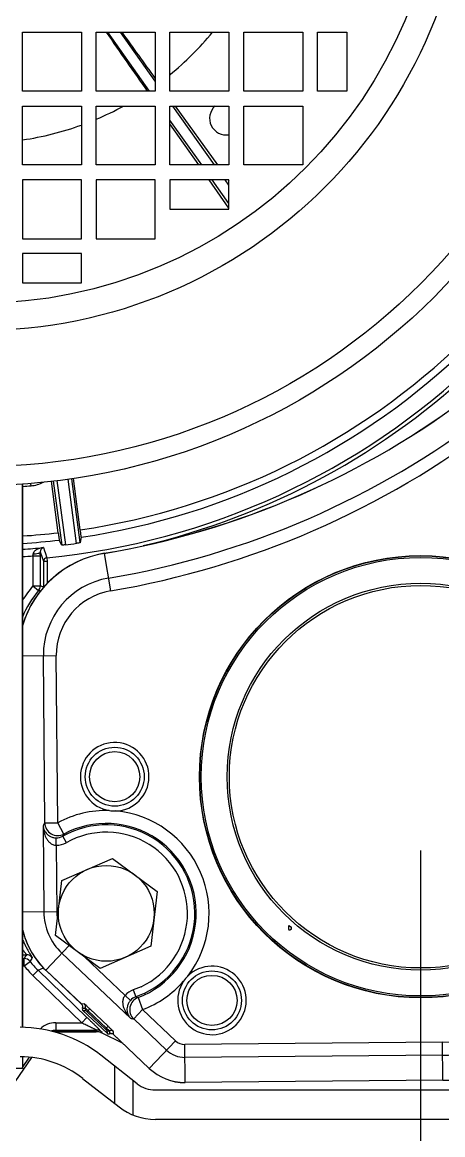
# Model space of a CAD drawing. Header units: millimetres. Extents: x -6 to 705, y -10 to 538.
# Drawn here: x 505.82 to 517.23, y 284.91 to 315.1 of the extents above; entities that cross this region are included whole.
import ezdxf

# ---------------------------------------------------------------- set-up
doc = ezdxf.new("R2010")
doc.units = ezdxf.units.MM
doc.linetypes.add('HIDDEN', pattern=[9.525, 6.35, -3.175])
for name, color, linetype in [('02___PRT_ALL_AXES', 7, 'Continuous'), ('06___PRT_ALL_SURFS', 7, 'Continuous'), ('3_ALL_AXES', 7, 'Continuous'), ('DEFAULT_2', 8, 'HIDDEN')]:
    doc.layers.add(name, color=color, linetype=linetype)
doc.layers.add('\\M+5B1EA\\M+5D7A2\\M+5B2E3', color=7, linetype='Continuous', lineweight=25)

msp = doc.modelspace()

# ---------------------------------------------------------------- linework, layer by layer
at = {"color": 0, "linetype": 'Continuous', "lineweight": -3}
for p, q in [((505.829, 313.226), (505.829, 314.826)), ((505.829, 314.826), (507.429, 314.826)), ((507.429, 314.826), (507.429, 313.226)), ((507.829, 313.226), (507.829, 314.826)), ((507.829, 314.826), (509.429, 314.826)), ((509.272, 313.226), (508.138, 314.826)), ((509.429, 313.498), (508.488, 314.826)), ((509.429, 314.826), (509.429, 313.226)), ((509.829, 313.226), (509.829, 314.826)), ((509.829, 314.826), (511.429, 314.826)), ((511.429, 314.826), (511.429, 313.226)), ((511.829, 313.226), (511.829, 314.826)), ((511.829, 314.826), (513.429, 314.826)), ((513.429, 314.826), (513.429, 313.226)), ((513.829, 313.226), (513.829, 314.826)), ((513.829, 314.826), (514.629, 314.826)), ((514.629, 314.826), (514.629, 313.226)), ((507.429, 313.226), (505.829, 313.226)), ((509.429, 313.226), (507.829, 313.226)), ((511.429, 313.226), (509.829, 313.226)), ((513.429, 313.226), (511.829, 313.226)), ((514.629, 313.226), (513.829, 313.226)), ((505.829, 311.226), (505.829, 312.826)), ((505.829, 312.826), (507.429, 312.826)), ((507.429, 312.826), (507.429, 311.226)), ((507.829, 311.226), (507.829, 312.826)), ((507.829, 312.826), (509.429, 312.826)), ((509.429, 312.826), (509.429, 311.226)), ((509.829, 311.226), (509.829, 312.826)), ((509.829, 312.826), (511.429, 312.826)), ((511.039, 311.226), (509.905, 312.826)), ((509.97, 312.826), (511.118, 311.226)), ((511.429, 312.826), (511.429, 311.226)), ((511.829, 311.226), (511.829, 312.826)), ((511.829, 312.826), (513.429, 312.826)), ((513.429, 312.826), (513.429, 311.226)), ((510.689, 311.226), (509.829, 312.439)), ((510.612, 311.226), (509.829, 312.345)), ((507.429, 311.226), (505.829, 311.226)), ((509.429, 311.226), (507.829, 311.226)), ((511.429, 311.226), (509.829, 311.226)), ((513.429, 311.226), (511.829, 311.226)), ((505.829, 310.826), (505.829, 309.226)), ((507.429, 310.826), (505.829, 310.826)), ((507.429, 309.226), (507.429, 310.826)), ((507.829, 310.826), (507.829, 309.226)), ((509.429, 310.826), (507.829, 310.826)), ((509.429, 309.226), (509.429, 310.826)), ((509.829, 310.826), (509.829, 310.026)), ((511.429, 310.826), (509.829, 310.826)), ((511.429, 310.058), (510.892, 310.826)), ((511.429, 310.181), (510.972, 310.826)), ((511.429, 310.675), (511.322, 310.826)), ((511.405, 310.826), (511.413, 310.815)), ((511.413, 310.815), (511.429, 310.792)), ((511.429, 310.026), (511.429, 310.826)), ((509.829, 310.026), (511.429, 310.026)), ((505.829, 309.226), (507.429, 309.226)), ((507.829, 309.226), (509.429, 309.226)), ((505.829, 308.826), (505.829, 308.026)), ((507.429, 308.826), (505.829, 308.826)), ((507.429, 308.026), (507.429, 308.826)), ((505.829, 308.026), (507.429, 308.026)), ((506.059, 302.52), (506.053, 302.587)), ((506.797, 301.245), (506.612, 302.645)), ((506.663, 302.651), (506.892, 300.912)), ((506.762, 302.663), (506.992, 300.919)), ((507.292, 300.959), (507.063, 302.698)), ((507.391, 300.978), (507.162, 302.711)), ((507.396, 301.324), (507.212, 302.72)), ((506.892, 300.912), (506.826, 301.048)), ((507.419, 301.126), (507.391, 300.978)), ((506.31, 300.725), (506.397, 300.471)), ((506.394, 300.843), (506.425, 300.752)), ((506.425, 300.752), (506.441, 300.707)), ((506.441, 300.707), (506.487, 300.57)), ((508.044, 300.686), (508.216, 299.669)), ((506.11, 300.619), (506.11, 299.806)), ((506.11, 300.619), (506.31, 300.619)), ((506.31, 300.647), (506.31, 300.619)), ((506.31, 300.619), (506.31, 299.806)), ((506.397, 300.471), (506.397, 299.774)), ((506.397, 300.471), (506.497, 300.471)), ((506.487, 300.57), (506.497, 300.471)), ((506.497, 300.471), (506.497, 299.866)), ((506.11, 299.806), (506.262, 299.676)), ((506.11, 299.806), (506.31, 299.806)), ((505.829, 297.904), (506.744, 297.912)), ((506.433, 293.375), (506.394, 297.909)), ((506.783, 293.379), (506.744, 297.912)), ((506.387, 293.296), (506.407, 290.959)), ((506.433, 293.375), (506.783, 293.379)), ((506.948, 293.07), (506.783, 293.379)), ((506.741, 292.765), (506.743, 292.965)), ((507.017, 292.836), (506.918, 293.01)), ((506.741, 292.765), (506.757, 290.962)), ((506.757, 290.962), (505.829, 290.954)), ((513.052, 290.484), (513.051, 290.461)), ((513.077, 290.461), (513.051, 290.461)), ((513.052, 290.484), (513.054, 290.592)), ((513.054, 290.592), (513.123, 290.543)), ((513.126, 290.485), (513.077, 290.461)), ((513.126, 290.485), (513.123, 290.544)), ((507.092, 290.047), (506.458, 289.378)), ((506.894, 289.838), (508.757, 288.071)), ((505.829, 289.795), (505.932, 289.795)), ((505.829, 289.692), (505.875, 289.692)), ((505.875, 289.492), (505.875, 289.692)), ((505.875, 289.492), (506.032, 289.616)), ((507.506, 289.741), (508.61, 288.693)), ((505.829, 289.492), (505.875, 289.492)), ((506.111, 289.231), (506.249, 289.375)), ((506.111, 289.231), (507.435, 287.952)), ((506.249, 289.375), (506.399, 289.439)), ((506.249, 289.375), (507.574, 288.096)), ((506.458, 289.378), (507.429, 288.457)), ((509.044, 288.927), (508.833, 288.84)), ((508.61, 288.693), (508.758, 288.557)), ((508.833, 288.84), (508.899, 288.651)), ((509.129, 288.746), (508.899, 288.651)), ((508.962, 288.634), (509.086, 288.306)), ((507.507, 288.459), (507.429, 288.457)), ((507.453, 288.348), (507.531, 288.35)), ((507.51, 288.457), (507.507, 288.459)), ((507.553, 288.419), (507.51, 288.457)), ((507.531, 288.35), (507.538, 288.345)), ((507.538, 288.345), (507.61, 288.277)), ((507.655, 288.324), (507.584, 288.25)), ((507.63, 288.347), (507.618, 288.358)), ((507.642, 288.335), (507.63, 288.347)), ((507.655, 288.324), (507.642, 288.335)), ((508.151, 287.853), (507.655, 288.324)), ((508.845, 288.053), (509.086, 288.306)), ((509.977, 287.461), (509.086, 288.306)), ((507.435, 287.952), (507.574, 288.096)), ((507.468, 288.282), (507.546, 288.284)), ((508.12, 287.664), (507.468, 288.282)), ((507.546, 288.284), (507.584, 288.25)), ((507.584, 288.25), (508.081, 287.778)), ((507.61, 288.277), (508.107, 287.806)), ((509.736, 287.207), (508.845, 288.053)), ((506.729, 287.952), (506.729, 287.752)), ((506.729, 287.952), (507.435, 287.952)), ((506.729, 287.752), (506.752, 287.709)), ((506.729, 287.752), (507.84, 287.752)), ((507.822, 287.709), (506.752, 287.709)), ((506.752, 287.708), (507.822, 287.708)), ((507.84, 287.752), (507.822, 287.709)), ((507.845, 287.708), (507.822, 287.709)), ((507.978, 287.696), (507.97, 287.675)), ((508.151, 287.853), (508.081, 287.778)), ((508.081, 287.778), (508.118, 287.742)), ((508.107, 287.806), (508.178, 287.737)), ((508.118, 287.742), (508.12, 287.664)), ((508.164, 287.841), (508.151, 287.853)), ((508.176, 287.829), (508.164, 287.841)), ((508.189, 287.816), (508.176, 287.829)), ((508.178, 287.737), (508.184, 287.731)), ((508.184, 287.731), (508.186, 287.652)), ((508.223, 287.784), (508.212, 287.794)), ((508.23, 287.777), (508.223, 287.784)), ((508.234, 287.773), (508.23, 287.777)), ((508.296, 287.634), (508.294, 287.712)), ((508.555, 287.386), (507.97, 287.675)), ((509.267, 286.713), (508.296, 287.634)), ((509.267, 286.713), (509.977, 287.461)), ((517.22, 287.421), (510.232, 287.36)), ((517.229, 286.39), (517.22, 287.421)), ((510.241, 286.329), (510.232, 287.36)), ((506.067, 287.009), (505.62, 286.346)), ((505.829, 286.733), (506.017, 287.012)), ((508.939, 286.297), (507.953, 287.07)), ((517.223, 287.071), (510.235, 287.01)), ((508.323, 286.78), (508.323, 285.763)), ((507.459, 286.44), (508.446, 285.667)), ((508.83, 285.444), (508.83, 286.382)), ((517.229, 286.39), (510.241, 286.329)), ((509.433, 286.126), (518.899, 286.126)), ((518.899, 285.326), (509.433, 285.326))]:
    msp.add_line(p, q, dxfattribs=at)
for centre, radius in [((504.629, 320.026), 17.5), ((504.629, 320.026), 16.986), ((504.629, 320.026), 13.298), ((504.629, 320.026), 12.555), ((516.629, 294.626), 6), ((516.629, 294.626), 5.993), ((516.629, 294.626), 5.95), ((516.629, 294.626), 5.25), ((516.629, 294.626), 5.19), ((508.329, 294.626), 0.68), ((510.968, 288.556), 0.68)]:
    msp.add_circle(centre, radius, dxfattribs=at)
for centre, radius, start, end in [((907.319, 591.842), 485.916, 214.75641, 214.98636), ((74.801, 1.575), 535.022, 35.67344, 35.83785), ((504.629, 320.026), 8.208, 309.327, 320.6858), ((504.629, 320.026), 8.208, 292.9525, 298.6443), ((504.629, 320.026), 8.208, 278.4102, 289.9472), ((504.629, 320.026), 18.905, 278.4164, 314.2179), ((504.629, 320.026), 19.105, 278.3969, 314.2179), ((504.629, 320.026), 19.545, 275.456, 313.8307), ((504.629, 320.026), 19.644, 283.153, 313.8307), ((504.261, 323.071), 22.702, 279.5922, 307.4078), ((504.261, 323.071), 23.383, 279.5922, 307.4078), ((504.261, 323.071), 23.733, 279.5922, 307.4078), ((504.629, 320.026), 17.564, 273.9177, 274.6686), ((504.629, 320.026), 18.905, 273.6394, 276.5836), ((504.629, 320.026), 19.105, 273.6017, 276.6031), ((508.51, 297.927), 2.798, 99.5922, 163.4464), ((504.629, 320.026), 19.264, 273.5715, 275.2575), ((499.932, 301.086), 6.196, 355.6799, 356.1728), ((484.37, 300.621), 21.94, 0.068, 0.271), ((504.629, 320.026), 19.252, 277.0484, 277.9516), ((504.629, 320.026), 19.464, 273.5351, 274.3644), ((508.232, 297.991), 2.792, 139.4659, 149.5706), ((506.11, 299.806), 0.2, 319.4702, 359.9957), ((500.857, 285.037), 15.743, 69.3977, 69.7343), ((508.51, 297.927), 2.117, 99.5922, 180.5), ((508.232, 297.991), 2.592, 139.4659, 158.1682), ((501.364, 287.312), 13.299, 68.1598, 68.3887), ((508.51, 297.927), 1.767, 99.5922, 180.5), ((508.329, 294.626), 0.93, 271.9514, 260.9918), ((508.1, 290.918), 2.791, 88.295, 118.1595), ((508.329, 294.628), 0.932, 261.0043, 271.9389), ((508.1, 290.918), 2.791, 322.3518, 84.6482), ((511.936, 290.111), 6.398, 149.3231, 150.1482), ((506.783, 293.379), 0.35, 180.541, 298.1192), ((508.1, 290.918), 2.403, 295.3471, 119.4648), ((508.1, 290.918), 2.441, 290.67, 118.1602), ((506.746, 293.315), 0.55, 269.5372, 299.4602), ((506.746, 293.315), 0.35, 269.5525, 299.4845), ((512.054, 290.45), 5.738, 152.8293, 153.4963), ((508.1, 290.918), 2.203, 295.3619, 119.4648), ((507.971, 290.973), 1.564, 180.5, 226.5), ((507.971, 290.973), 1.214, 180.5, 189.5401), ((507.971, 290.973), 2.198, 192.8026, 226.5), ((511.064, 286.856), 5.913, 150.1978, 151.3407), ((505.875, 289.492), 0.2, 38.2505, 89.9945), ((505.932, 289.595), 0.2, 36.6063, 89.9943), ((511.45, 286.32), 6.342, 147.6389, 148.685), ((507.918, 291.103), 2.402, 218.2508, 225.996), ((507.918, 291.103), 2.602, 218.25, 225.9969), ((510.968, 288.556), 0.93, 146.0082, 135.0486), ((510.97, 288.555), 0.932, 135.0611, 145.9957), ((517.168, 293.387), 5.967, 270.5, 316.5), ((508.1, 290.918), 2.791, 290.6688, 318.705), ((517.168, 293.387), 6.317, 270.5, 316.5), ((509.016, 288.321), 0.55, 109.4187, 137.4666), ((509.086, 288.306), 0.35, 110.7089, 226.4611), ((509.015, 288.321), 0.35, 109.3902, 137.4569), ((510.446, 294.183), 5.744, 254.3834, 255.0335), ((507.362, 288.384), 0.0979, 338.5272, 347.308), ((507.438, 288.387), 0.1, 338.5177, 46.4885), ((507.587, 288.328), 0.06, 158.5178, 226.4884), ((504.326, 284.902), 4.773, 47.312, 47.4664), ((503.567, 284.078), 5.894, 47.1784, 47.3127), ((502.796, 283.247), 7.027, 47.0596, 47.1791), ((501.22, 281.555), 9.34, 46.7562, 47.0487), ((517.168, 293.387), 6.998, 270.5, 316.5), ((510.108, 294.321), 6.394, 257.799, 258.6027), ((505.762, 284.274), 3.552, 51.9056, 90), ((506.729, 287.352), 0.6, 89.9925, 134.5815), ((507.84, 287.552), 0.2, 46.0043, 89.9957), ((508.159, 287.785), 0.06, 226.5115, 294.4823), ((508.225, 287.64), 0.1, 46.5115, 114.4823), ((501.723, 281.066), 9.348, 46.0385, 46.2334), ((504.229, 283.654), 5.745, 45.6678, 45.8057), ((508.227, 287.558), 0.103, 88.0611, 97.0315), ((508.227, 287.56), 0.102, 47.04, 61.2195), ((510.229, 287.727), 0.367, 226.5, 270.5), ((510.229, 287.727), 0.717, 226.5, 270.5), ((505.762, 284.274), 2.752, 51.9056, 90), ((510.229, 287.727), 1.398, 226.5, 270.5), ((509.433, 286.926), 0.8, 231.9056, 270), ((509.433, 286.926), 1.6, 231.9056, 270)]:
    msp.add_arc(centre, radius, start, end, dxfattribs=at)
msp.add_ellipse((506.752, 287.309), major_axis=(0.188, -0.353), ratio=0.999805, start_param=-3.630204, end_param=-3.465199, dxfattribs=at)
for points in [[(506.059, 302.52), (506.174, 302.53), (506.291, 302.564), (506.393, 302.618)], [(507.459, 288.394), (507.46, 288.383), (507.46, 288.373), (507.457, 288.362)], [(506.589, 287.727), (506.633, 287.743), (506.681, 287.752), (506.729, 287.752)], [(508.186, 287.652), (508.195, 287.657), (508.205, 287.659), (508.215, 287.66)]]:
    msp.add_open_spline(points, degree=3, dxfattribs=at)
for points, knots in [([(507.419, 301.126), (507.419, 301.128), (507.419, 301.134), (507.418, 301.146), (507.416, 301.165), (507.412, 301.2), (507.405, 301.254), (507.399, 301.3), (507.396, 301.324)], [0, 0, 0, 0, 0.028205, 0.091053, 0.186348, 0.310942, 0.629572, 1, 1, 1, 1]), ([(506.797, 301.245), (506.8, 301.221), (506.806, 301.175), (506.814, 301.122), (506.819, 301.086), (506.822, 301.068), (506.824, 301.056), (506.825, 301.049), (506.826, 301.048)], [0, 0, 0, 0, 0.370428, 0.689058, 0.813652, 0.908947, 0.971795, 1, 1, 1, 1]), ([(507.391, 300.978), (507.391, 300.977), (507.387, 300.976), (507.382, 300.974), (507.373, 300.972), (507.355, 300.969), (507.328, 300.964), (507.305, 300.961), (507.292, 300.959)], [0, 0, 0, 0, 0.024493, 0.083989, 0.177282, 0.301401, 0.623138, 1, 1, 1, 1]), ([(506.19, 300.775), (506.181, 300.769), (506.147, 300.744), (506.116, 300.705), (506.114, 300.672)], [0, 0, 0, 0, 0.248053, 1, 1, 1, 1]), ([(506.114, 300.672), (506.16, 300.673), (506.223, 300.679), (506.288, 300.698), (506.309, 300.716), (506.31, 300.725)], [0, 0, 0, 0, 0.661432, 0.879591, 1, 1, 1, 1]), ([(506.394, 300.843), (506.359, 300.839), (506.288, 300.824), (506.221, 300.795), (506.19, 300.775)], [0, 0, 0, 0, 0.498038, 1, 1, 1, 1]), ([(506.394, 300.843), (506.375, 300.838), (506.33, 300.809), (506.31, 300.756), (506.31, 300.725)], [0, 0, 0, 0, 0.391567, 1, 1, 1, 1]), ([(506.992, 300.919), (506.979, 300.918), (506.956, 300.915), (506.928, 300.912), (506.91, 300.912), (506.901, 300.911), (506.896, 300.912), (506.892, 300.912), (506.892, 300.912)], [0, 0, 0, 0, 0.376862, 0.698599, 0.822718, 0.916011, 0.975507, 1, 1, 1, 1]), ([(506.487, 300.57), (506.463, 300.568), (506.416, 300.544), (506.397, 300.495), (506.397, 300.471)], [0, 0, 0, 0, 0.500214, 1, 1, 1, 1]), ([(506.387, 293.296), (506.388, 293.261), (506.403, 293.189), (506.452, 293.106), (506.511, 293.047), (506.572, 293.005), (506.651, 292.974), (506.711, 292.965), (506.743, 292.965)], [0, 0, 0, 0, 0.194855, 0.407515, 0.528046, 0.663887, 0.821165, 1, 1, 1, 1]), ([(506.387, 293.296), (506.388, 293.241), (506.401, 293.13), (506.448, 292.998), (506.507, 292.9), (506.567, 292.833), (506.646, 292.781), (506.709, 292.766), (506.741, 292.765)], [0, 0, 0, 0, 0.236359, 0.476529, 0.600052, 0.727416, 0.860639, 1, 1, 1, 1]), ([(505.829, 290.211), (505.844, 290.175), (505.874, 290.106), (505.921, 290.01), (505.966, 289.927), (506.007, 289.856), (506.038, 289.806), (506.059, 289.773), (506.071, 289.753), (506.081, 289.738), (506.088, 289.726), (506.091, 289.719), (506.094, 289.715), (506.093, 289.714)], [0, 0, 0, 0, 0.208963, 0.39935, 0.568836, 0.714661, 0.833788, 0.882341, 0.923004, 0.955368, 0.979104, 0.993989, 1, 1, 1, 1]), ([(505.83, 289.936), (505.844, 289.916), (505.864, 289.889), (505.889, 289.856), (505.904, 289.836), (505.916, 289.82), (505.926, 289.807), (505.929, 289.8), (505.933, 289.796), (505.932, 289.795)], [0, 0, 0, 0, 0.409461, 0.579975, 0.724481, 0.840525, 0.925955, 0.979343, 1, 1, 1, 1]), ([(508.61, 288.693), (508.589, 288.668), (508.556, 288.612), (508.541, 288.519), (508.549, 288.429), (508.58, 288.319), (508.646, 288.194), (508.718, 288.109), (508.757, 288.071)], [0, 0, 0, 0, 0.139465, 0.272711, 0.400072, 0.52358, 0.763705, 1, 1, 1, 1]), ([(507.429, 288.457), (507.437, 288.449), (507.452, 288.429), (507.458, 288.406), (507.459, 288.394)], [0, 0, 0, 0, 0.489277, 1, 1, 1, 1]), ([(507.453, 288.348), (507.448, 288.337), (507.447, 288.311), (507.46, 288.29), (507.468, 288.282)], [0, 0, 0, 0, 0.522776, 1, 1, 1, 1]), ([(508.758, 288.557), (508.736, 288.534), (508.701, 288.484), (508.67, 288.405), (508.659, 288.332), (508.662, 288.248), (508.689, 288.156), (508.732, 288.096), (508.757, 288.071)], [0, 0, 0, 0, 0.178964, 0.336145, 0.471928, 0.592443, 0.805097, 1, 1, 1, 1]), ([(507.574, 288.096), (507.597, 288.074), (507.642, 288.03), (507.709, 287.965), (507.773, 287.902), (507.834, 287.843), (507.881, 287.797), (507.914, 287.763), (507.935, 287.742), (507.953, 287.724), (507.965, 287.712), (507.972, 287.704), (507.976, 287.7), (507.977, 287.698), (507.979, 287.696), (507.978, 287.696)], [0, 0, 0, 0, 0.166882, 0.331458, 0.490958, 0.641697, 0.778179, 0.838582, 0.891925, 0.93653, 0.97054, 0.982968, 0.99206, 0.997741, 1, 1, 1, 1]), ([(507.435, 287.952), (507.475, 287.933), (507.534, 287.904), (507.612, 287.866), (507.669, 287.838), (507.716, 287.815), (507.752, 287.797), (507.777, 287.785), (507.799, 287.774), (507.817, 287.765), (507.828, 287.759), (507.834, 287.756), (507.837, 287.754), (507.84, 287.752), (507.84, 287.752)], [0, 0, 0, 0, 0.292059, 0.436411, 0.578257, 0.715546, 0.781272, 0.843842, 0.901476, 0.95103, 0.971105, 0.986616, 0.99652, 1, 1, 1, 1]), ([(507.97, 287.675), (507.964, 287.678), (507.925, 287.696), (507.882, 287.705), (507.845, 287.708)], [0, 0, 0, 0, 0.153421, 1, 1, 1, 1]), ([(508.294, 287.712), (508.294, 287.713), (508.292, 287.714), (508.29, 287.717), (508.286, 287.722), (508.28, 287.727), (508.273, 287.735), (508.261, 287.747), (508.251, 287.757), (508.244, 287.764)], [0, 0, 0, 0, 0.021799, 0.074918, 0.15902, 0.27321, 0.416184, 0.586324, 1, 1, 1, 1]), ([(508.12, 287.664), (508.128, 287.656), (508.15, 287.644), (508.175, 287.647), (508.186, 287.652)], [0, 0, 0, 0, 0.477475, 1, 1, 1, 1]), ([(508.231, 287.661), (508.235, 287.661), (508.25, 287.66), (508.265, 287.655), (508.276, 287.649)], [0, 0, 0, 0, 0.253904, 1, 1, 1, 1])]:
    msp.add_open_spline(points, degree=3, knots=knots, dxfattribs=at)
at = {"layer": '02___PRT_ALL_AXES', "color": 0, "linetype": 'Continuous', "lineweight": -3}
for p, q in [((505.829, 302.572), (505.829, 287.826)), ((507.442, 288.442), (506.456, 289.377)), ((509.265, 286.711), (508.28, 287.646)), ((517.229, 286.388), (510.241, 286.327))]:
    msp.add_line(p, q, dxfattribs=at)
for centre, radius, start, end in [((511.354, 312.49), 0.45, 131.6484, 279.661), ((504.261, 323.071), 22.7, 279.5922, 307.4078), ((508.51, 297.927), 2.8, 99.5922, 163.266), ((507.971, 290.973), 2.2, 193.3678, 226.5), ((510.229, 287.727), 1.4, 226.5, 270.5)]:
    msp.add_arc(centre, radius, start, end, dxfattribs=at)
at = {"layer": '06___PRT_ALL_SURFS', "color": 0, "linetype": 'Continuous', "lineweight": -3}
msp.add_line((505.829, 287.826), (505.829, 302.572), dxfattribs=at)
at = {"layer": '3_ALL_AXES', "color": 0, "linetype": 'Continuous', "lineweight": -3}
for p, q in [((506.894, 291.811), (508.27, 292.409)), ((508.27, 292.409), (509.477, 291.516)), ((506.724, 290.319), (506.894, 291.811)), ((509.477, 291.516), (509.307, 290.025)), ((507.93, 289.426), (506.724, 290.319)), ((509.307, 290.025), (507.93, 289.426)), ((505.829, 287.022), (505.829, 286.706)), ((505.829, 286.706), (503.429, 286.706))]:
    msp.add_line(p, q, dxfattribs=at)
msp.add_circle((508.1, 290.918), 1.3, dxfattribs=at)
at = {"layer": '\\M+5B1EA\\M+5D7A2\\M+5B2E3', "lineweight": -3}
msp.add_line((516.629, 292.626), (516.629, 272.099), dxfattribs=at)
at = {"layer": 'DEFAULT_2', "color": 0, "linetype": 'HIDDEN', "lineweight": -3}
for centre in [(508.329, 294.626), (510.968, 288.556)]:
    msp.add_circle(centre, 0.8, dxfattribs=at)

doc.saveas('drawing.dxf')
